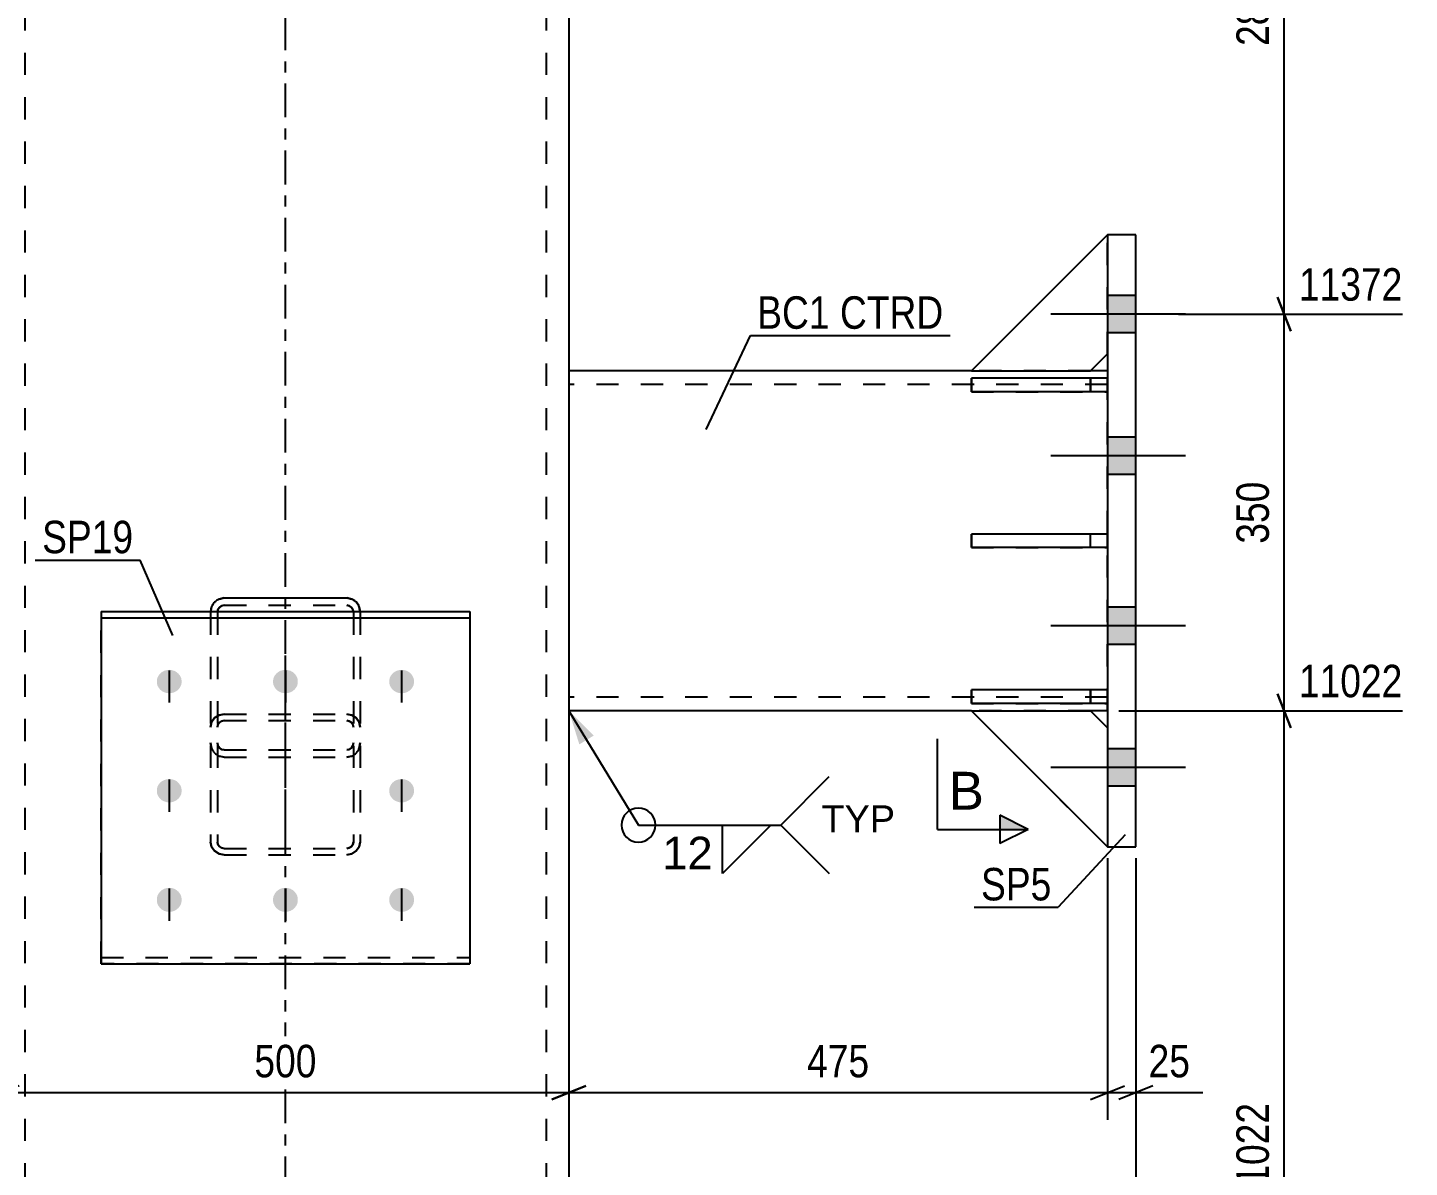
# Model space of a CAD drawing. Header units: millimetres. Extents: x -132 to 462, y -157 to 263.
# Drawn here: x -22.7 to 99.1, y 38 to 138.6 of the extents above; entities that cross this region are included whole.
import ezdxf

# ---------------------------------------------------------------- set-up
doc = ezdxf.new("R2010")
doc.units = ezdxf.units.MM
doc.linetypes.add('DXK_LINE_DOT2', pattern=[3.9198, 1.9599, -1.9599])
doc.linetypes.add('DXK_LINE_DOT3', pattern=[5.9187, 2.979, -0.9799, 0.9799, -0.9799])
doc.styles.add('Arial', font='ARIAL.TTF', dxfattribs={"height": 0.2})
doc.styles.add('Arial Narrow', font='ARIALN.TTF', dxfattribs={"height": 0.2})

# ---------------------------------------------------------------- blocks, each defined once
blk = doc.blocks.new('Bolt-339278202-4073 - 4056')
at = {"linetype": 'Continuous'}
for points in [[(-10.25, 81.94), (-10.02, 81.91), (-9.8, 81.85), (-9.6, 81.74), (-9.43, 81.59), (-9.3, 81.42), (-9.2, 81.22), (-9.16, 81.01), (-9.16, 80.79), (-9.2, 80.58), (-9.3, 80.39), (-9.43, 80.21), (-9.6, 80.07), (-9.8, 79.96), (-10.02, 79.89), (-10.25, 79.87), (-10.48, 79.89), (-10.7, 79.96), (-10.9, 80.07), (-11.07, 80.21), (-11.2, 80.39), (-11.3, 80.58), (-11.34, 80.79), (-11.34, 81.01), (-11.3, 81.22), (-11.2, 81.42), (-11.07, 81.59), (-10.9, 81.74), (-10.7, 81.85), (-10.48, 81.91)], [(0, 81.94), (0.23, 81.91), (0.45, 81.85), (0.65, 81.74), (0.82, 81.59), (0.95, 81.42), (1.05, 81.22), (1.09, 81.01), (1.09, 80.79), (1.05, 80.58), (0.95, 80.39), (0.82, 80.21), (0.65, 80.07), (0.45, 79.96), (0.23, 79.89), (0, 79.87), (-0.23, 79.89), (-0.45, 79.96), (-0.65, 80.07), (-0.82, 80.21), (-0.95, 80.39), (-1.05, 80.58), (-1.09, 80.79), (-1.09, 81.01), (-1.05, 81.22), (-0.95, 81.42), (-0.82, 81.59), (-0.65, 81.74), (-0.45, 81.85), (-0.23, 81.91)], [(10.25, 81.94), (10.48, 81.91), (10.7, 81.85), (10.9, 81.74), (11.07, 81.59), (11.2, 81.42), (11.3, 81.22), (11.34, 81.01), (11.34, 80.79), (11.3, 80.58), (11.2, 80.39), (11.07, 80.21), (10.9, 80.07), (10.7, 79.96), (10.48, 79.89), (10.25, 79.87), (10.02, 79.89), (9.8, 79.96), (9.6, 80.07), (9.43, 80.21), (9.3, 80.39), (9.2, 80.58), (9.16, 80.79), (9.16, 81.01), (9.2, 81.22), (9.3, 81.42), (9.43, 81.59), (9.6, 81.74), (9.8, 81.85), (10.02, 81.91)], [(-10.25, 72.3), (-10.02, 72.28), (-9.8, 72.21), (-9.6, 72.11), (-9.43, 71.96), (-9.3, 71.79), (-9.2, 71.59), (-9.16, 71.38), (-9.16, 71.16), (-9.2, 70.95), (-9.3, 70.75), (-9.43, 70.58), (-9.6, 70.43), (-9.8, 70.33), (-10.02, 70.26), (-10.25, 70.24), (-10.48, 70.26), (-10.7, 70.33), (-10.9, 70.43), (-11.07, 70.58), (-11.2, 70.75), (-11.3, 70.95), (-11.34, 71.16), (-11.34, 71.38), (-11.3, 71.59), (-11.2, 71.79), (-11.07, 71.96), (-10.9, 72.11), (-10.7, 72.21), (-10.48, 72.28)], [(10.25, 72.3), (10.48, 72.28), (10.7, 72.21), (10.9, 72.11), (11.07, 71.96), (11.2, 71.79), (11.3, 71.59), (11.34, 71.38), (11.34, 71.16), (11.3, 70.95), (11.2, 70.75), (11.07, 70.58), (10.9, 70.43), (10.7, 70.33), (10.48, 70.26), (10.25, 70.24), (10.02, 70.26), (9.8, 70.33), (9.6, 70.43), (9.43, 70.58), (9.3, 70.75), (9.2, 70.95), (9.16, 71.16), (9.16, 71.38), (9.2, 71.59), (9.3, 71.79), (9.43, 71.96), (9.6, 72.11), (9.8, 72.21), (10.02, 72.28)], [(-10.25, 62.7), (-10.02, 62.68), (-9.8, 62.61), (-9.6, 62.5), (-9.43, 62.35), (-9.3, 62.17), (-9.2, 61.97), (-9.16, 61.75), (-9.16, 61.53), (-9.2, 61.31), (-9.3, 61.11), (-9.43, 60.93), (-9.6, 60.78), (-9.8, 60.67), (-10.02, 60.6), (-10.25, 60.58), (-10.48, 60.6), (-10.7, 60.67), (-10.9, 60.78), (-11.07, 60.93), (-11.2, 61.11), (-11.3, 61.31), (-11.34, 61.53), (-11.34, 61.75), (-11.3, 61.97), (-11.2, 62.17), (-11.07, 62.35), (-10.9, 62.5), (-10.7, 62.61), (-10.48, 62.68)], [(0, 62.7), (0.23, 62.68), (0.45, 62.61), (0.65, 62.5), (0.82, 62.35), (0.95, 62.17), (1.05, 61.97), (1.09, 61.75), (1.09, 61.53), (1.05, 61.31), (0.95, 61.11), (0.82, 60.93), (0.65, 60.78), (0.45, 60.67), (0.23, 60.6), (0, 60.58), (-0.23, 60.6), (-0.45, 60.67), (-0.65, 60.78), (-0.82, 60.93), (-0.95, 61.11), (-1.05, 61.31), (-1.09, 61.53), (-1.09, 61.75), (-1.05, 61.97), (-0.95, 62.17), (-0.82, 62.35), (-0.65, 62.5), (-0.45, 62.61), (-0.23, 62.68)], [(10.25, 62.7), (10.48, 62.68), (10.7, 62.61), (10.9, 62.5), (11.07, 62.35), (11.2, 62.17), (11.3, 61.97), (11.34, 61.75), (11.34, 61.53), (11.3, 61.31), (11.2, 61.11), (11.07, 60.93), (10.9, 60.78), (10.7, 60.67), (10.48, 60.6), (10.25, 60.58), (10.02, 60.6), (9.8, 60.67), (9.6, 60.78), (9.43, 60.93), (9.3, 61.11), (9.2, 61.31), (9.16, 61.53), (9.16, 61.75), (9.2, 61.97), (9.3, 62.17), (9.43, 62.35), (9.6, 62.5), (9.8, 62.61), (10.02, 62.68)]]:
    blk.add_hatch(color=1, dxfattribs=at).paths.add_polyline_path(points)
at = {"color": 1, "linetype": 'Continuous'}
for p, q in [((-10.25, 81.89), (-10.25, 79.05)), ((0, 81.89), (0, 79.05)), ((10.25, 81.89), (10.25, 79.05)), ((-10.25, 72.26), (-10.25, 69.42)), ((10.25, 72.26), (10.25, 69.42)), ((-10.25, 62.63), (-10.25, 59.79)), ((0, 62.63), (0, 59.79)), ((10.25, 62.63), (10.25, 59.79))]:
    blk.add_line(p, q, dxfattribs=at)
blk = doc.blocks.new('Part-339278202-4078 - 4056')
at = {"color": 2, "linetype": 'Continuous'}
for p, q in [((-16.25, 87.09), (16.25, 87.09)), ((-16.25, 87.09), (-16.25, 56)), ((-16.25, 86.54), (16.25, 86.54)), ((16.25, 87.09), (16.25, 56)), ((-16.25, 56), (16.25, 56))]:
    blk.add_line(p, q, dxfattribs=at)
at = {"color": 7, "linetype": 'DXK_LINE_DOT2'}
blk.add_line((-16.25, 56.55), (16.25, 56.55), dxfattribs=at)
blk = doc.blocks.new('Part-339278202-4175 - 4056')
at = {"color": 2, "linetype": 'Continuous'}
for p, q in [((75, 120.32), (72.5, 120.32)), ((72.5, 120.32), (72.5, 66.32)), ((75, 66.32), (75, 120.32)), ((72.5, 66.32), (75, 66.32))]:
    blk.add_line(p, q, dxfattribs=at)
blk = doc.blocks.new('Part-339278202-4158 - 4056')
at = {"color": 2, "linetype": 'Continuous'}
for p, q in [((60.5, 108.32), (25, 108.32)), ((72.5, 108.32), (71, 108.32)), ((60.5, 78.32), (25, 78.32)), ((72.5, 78.32), (71, 78.32))]:
    blk.add_line(p, q, dxfattribs=at)
at = {"color": 7, "linetype": 'DXK_LINE_DOT2'}
for p, q in [((25, 108.32), (25, 78.32)), ((71, 108.32), (60.5, 108.32)), ((72.5, 78.32), (72.5, 108.32)), ((72.5, 107.12), (25, 107.12)), ((72.5, 79.52), (25, 79.52)), ((71, 78.32), (60.5, 78.32))]:
    blk.add_line(p, q, dxfattribs=at)
blk = doc.blocks.new('Part-339278202-4080 - 4056')
at = {"color": 2, "linetype": 'Continuous'}
for p, q in [((-5.86, 88.18), (-5.4, 88.28)), ((-5.4, 88.28), (5.4, 88.28)), ((5.4, 88.28), (5.86, 88.18)), ((-6.58, 87.09), (-6.51, 87.49)), ((6.51, 87.49), (6.58, 87.09))]:
    blk.add_line(p, q, dxfattribs=at)
at = {"color": 7, "linetype": 'DXK_LINE_DOT2'}
for p, q in [((-6.6, 87), (-6.58, 87.09)), ((-6.6, 87), (-6.6, 66.74)), ((-5.95, 87.25), (-6, 87)), ((-6, 87), (-6, 66.74)), ((-5.82, 87.45), (-5.95, 87.25)), ((-5.63, 87.59), (-5.82, 87.45)), ((-5.4, 87.64), (-5.63, 87.59)), ((-5.4, 87.64), (5.4, 87.64)), ((5.63, 87.59), (5.4, 87.64)), ((5.82, 87.45), (5.63, 87.59)), ((5.95, 87.25), (5.82, 87.45)), ((6, 87), (5.95, 87.25)), ((6, 87), (6, 66.74)), ((6.58, 87.09), (6.6, 87)), ((6.6, 87), (6.6, 66.74)), ((-5.4, 78.02), (-5.86, 77.93)), ((-5.4, 78.02), (5.4, 78.02)), ((5.86, 77.93), (5.4, 78.02)), ((-6.51, 77.32), (-6.6, 76.89)), ((-6.25, 77.69), (-6.51, 77.32)), ((-5.86, 77.93), (-6.25, 77.69)), ((-6, 76.89), (-5.95, 77.11)), ((-5.95, 77.11), (-5.82, 77.29)), ((-5.82, 77.29), (-5.63, 77.41)), ((-5.63, 77.41), (-5.4, 77.46)), ((-5.4, 77.46), (5.4, 77.46)), ((5.4, 77.46), (5.63, 77.41)), ((5.63, 77.41), (5.82, 77.29)), ((5.82, 77.29), (5.95, 77.11)), ((6.25, 77.69), (5.86, 77.93)), ((5.95, 77.11), (6, 76.89)), ((6.51, 77.32), (6.25, 77.69)), ((6.6, 76.89), (6.51, 77.32)), ((-6.51, 75.02), (-6.6, 75.51)), ((-6, 75.51), (-5.95, 75.27)), ((-5.95, 75.27), (-5.82, 75.06)), ((-5.82, 75.06), (-5.63, 74.92)), ((-5.63, 74.92), (-5.4, 74.87)), ((-5.4, 74.87), (5.4, 74.87)), ((5.4, 74.87), (5.63, 74.92)), ((5.63, 74.92), (5.82, 75.06)), ((5.82, 75.06), (5.95, 75.27)), ((5.95, 75.27), (6, 75.51)), ((6.6, 75.51), (6.51, 75.02)), ((-5.4, 74.23), (-5.86, 74.33)), ((-5.4, 74.23), (5.4, 74.23)), ((5.86, 74.33), (5.4, 74.23)), ((-6.6, 66.74), (-6.51, 66.31)), ((-6.51, 66.31), (-6.25, 65.95)), ((-6.25, 65.95), (-5.86, 65.7)), ((-5.95, 66.53), (-6, 66.74)), ((-5.82, 66.34), (-5.95, 66.53)), ((-5.63, 66.22), (-5.82, 66.34)), ((-5.4, 66.18), (-5.63, 66.22)), ((-5.4, 66.18), (5.4, 66.18)), ((5.63, 66.22), (5.4, 66.18)), ((5.82, 66.34), (5.63, 66.22)), ((5.95, 66.53), (5.82, 66.34)), ((5.86, 65.7), (6.25, 65.95)), ((6, 66.74), (5.95, 66.53)), ((6.25, 65.95), (6.51, 66.31)), ((6.51, 66.31), (6.6, 66.74)), ((-5.86, 65.7), (-5.4, 65.62)), ((-5.4, 65.62), (5.4, 65.62)), ((5.4, 65.62), (5.86, 65.7))]:
    blk.add_line(p, q, dxfattribs=at)
at = {"color": 2, "linetype": 'Continuous'}
for centre, start, end in [((-5.35, 87.05), 114.32, 159.2417), ((5.35, 87.05), 20.7583, 65.68)]:
    blk.add_arc(centre, 1.24, start, end, dxfattribs=at)
at = {"color": 7, "linetype": 'DXK_LINE_DOT2'}
for centre, start, end in [((-5.35, 75.46), 200.7583, 245.68), ((5.35, 75.46), 294.32, 339.2417)]:
    blk.add_arc(centre, 1.24, start, end, dxfattribs=at)
blk = doc.blocks.new('Part-339278202-4194 - 4056')
at = {"color": 7, "linetype": 'DXK_LINE_DOT2'}
for p, q in [((72.5, 80.17), (60.5, 80.17)), ((60.5, 80.17), (60.5, 78.97)), ((71, 80.17), (71, 78.97)), ((72.5, 78.97), (72.5, 80.17)), ((60.5, 78.97), (72.5, 78.97))]:
    blk.add_line(p, q, dxfattribs=at)
blk = doc.blocks.new('Part-339278202-4197 - 4056')
at = {"color": 7, "linetype": 'DXK_LINE_DOT2'}
for p, q in [((60.5, 78.32), (71, 78.32)), ((72.5, 66.32), (60.5, 78.32)), ((71, 78.32), (72.5, 76.82)), ((72.5, 76.82), (72.5, 66.32))]:
    blk.add_line(p, q, dxfattribs=at)
blk = doc.blocks.new('Part-339278202-4191 - 4056')
at = {"color": 2, "linetype": 'Continuous'}
for p, q in [((72.5, 80.17), (60.5, 80.17)), ((60.5, 78.97), (60.5, 80.17)), ((72.5, 80.17), (72.5, 78.97)), ((72.5, 78.97), (60.5, 78.97))]:
    blk.add_line(p, q, dxfattribs=at)
at = {"color": 7, "linetype": 'DXK_LINE_DOT2'}
blk.add_line((71, 78.97), (71, 80.17), dxfattribs=at)
blk = doc.blocks.new('Part-339278202-4192 - 4056')
at = {"color": 2, "linetype": 'Continuous'}
for p, q in [((72.5, 93.92), (60.5, 93.92)), ((60.5, 92.72), (60.5, 93.92)), ((72.5, 93.92), (72.5, 92.72)), ((72.5, 92.72), (60.5, 92.72))]:
    blk.add_line(p, q, dxfattribs=at)
at = {"color": 7, "linetype": 'DXK_LINE_DOT2'}
blk.add_line((71, 92.72), (71, 93.92), dxfattribs=at)
blk = doc.blocks.new('Part-339278202-4193 - 4056')
at = {"color": 2, "linetype": 'Continuous'}
for p, q in [((72.5, 107.67), (60.5, 107.67)), ((60.5, 106.47), (60.5, 107.67)), ((72.5, 107.67), (72.5, 106.47)), ((72.5, 106.47), (60.5, 106.47))]:
    blk.add_line(p, q, dxfattribs=at)
at = {"color": 7, "linetype": 'DXK_LINE_DOT2'}
blk.add_line((71, 106.47), (71, 107.67), dxfattribs=at)
blk = doc.blocks.new('Part-339278202-4195 - 4056')
at = {"color": 7, "linetype": 'DXK_LINE_DOT2'}
for p, q in [((72.5, 93.92), (60.5, 93.92)), ((60.5, 93.92), (60.5, 92.72)), ((71, 92.72), (71, 93.92)), ((72.5, 92.72), (72.5, 93.92)), ((60.5, 92.72), (72.5, 92.72))]:
    blk.add_line(p, q, dxfattribs=at)
blk = doc.blocks.new('Part-339278202-4196 - 4056')
at = {"color": 7, "linetype": 'DXK_LINE_DOT2'}
for p, q in [((72.5, 107.67), (60.5, 107.67)), ((60.5, 107.67), (60.5, 106.47)), ((71, 107.67), (71, 106.47)), ((72.5, 106.47), (72.5, 107.67)), ((60.5, 106.47), (72.5, 106.47))]:
    blk.add_line(p, q, dxfattribs=at)
blk = doc.blocks.new('Part-339278202-4198 - 4056')
at = {"color": 2, "linetype": 'Continuous'}
for p, q in [((60.5, 78.32), (71, 78.32)), ((60.5, 78.32), (72.5, 66.32)), ((71, 78.32), (72.5, 76.82))]:
    blk.add_line(p, q, dxfattribs=at)
at = {"color": 7, "linetype": 'DXK_LINE_DOT2'}
blk.add_line((72.5, 76.82), (72.5, 66.32), dxfattribs=at)
blk = doc.blocks.new('Part-339278202-4199 - 4056')
at = {"color": 7, "linetype": 'DXK_LINE_DOT2'}
for p, q in [((72.5, 120.32), (60.5, 108.32)), ((72.5, 109.82), (72.5, 120.32)), ((71, 108.32), (72.5, 109.82)), ((60.5, 108.32), (71, 108.32))]:
    blk.add_line(p, q, dxfattribs=at)
blk = doc.blocks.new('Part-339278202-4200 - 4056')
at = {"color": 2, "linetype": 'Continuous'}
for p, q in [((72.5, 120.32), (60.5, 108.32)), ((71, 108.32), (72.5, 109.82)), ((60.5, 108.32), (71, 108.32))]:
    blk.add_line(p, q, dxfattribs=at)
at = {"color": 7, "linetype": 'DXK_LINE_DOT2'}
blk.add_line((72.5, 109.82), (72.5, 120.32), dxfattribs=at)
blk = doc.blocks.new('Part-339278202-4217 - 4056')
at = {"color": 7, "linetype": 'DXK_LINE_DOT2'}
for p, q in [((-5.4, 88.28), (-5.86, 88.18)), ((-5.4, 88.28), (5.4, 88.28)), ((5.86, 88.18), (5.4, 88.28)), ((-6.51, 87.49), (-6.6, 87)), ((-6.6, 87), (-6.6, 66.74)), ((-6, 87), (-5.95, 87.25)), ((-6, 87), (-6, 66.74)), ((-5.95, 87.25), (-5.82, 87.45)), ((-5.82, 87.45), (-5.63, 87.59)), ((-5.63, 87.59), (-5.4, 87.64)), ((-5.4, 87.64), (5.4, 87.64)), ((5.4, 87.64), (5.63, 87.59)), ((5.63, 87.59), (5.82, 87.45)), ((5.82, 87.45), (5.95, 87.25)), ((5.95, 87.25), (6, 87)), ((6, 87), (6, 66.74)), ((6.6, 87), (6.51, 87.49)), ((6.6, 87), (6.6, 66.74)), ((-5.86, 77.93), (-5.4, 78.02)), ((-5.4, 78.02), (5.4, 78.02)), ((5.4, 78.02), (5.86, 77.93)), ((-6.6, 76.89), (-6.51, 77.32)), ((-6.51, 77.32), (-6.25, 77.69)), ((-6.25, 77.69), (-5.86, 77.93)), ((-5.95, 77.11), (-6, 76.89)), ((-5.82, 77.29), (-5.95, 77.11)), ((-5.63, 77.41), (-5.82, 77.29)), ((-5.4, 77.46), (-5.63, 77.41)), ((-5.4, 77.46), (5.4, 77.46)), ((5.63, 77.41), (5.4, 77.46)), ((5.82, 77.29), (5.63, 77.41)), ((5.95, 77.11), (5.82, 77.29)), ((5.86, 77.93), (6.25, 77.69)), ((6, 76.89), (5.95, 77.11)), ((6.25, 77.69), (6.51, 77.32)), ((6.51, 77.32), (6.6, 76.89)), ((-6.6, 75.51), (-6.51, 75.02)), ((-5.95, 75.27), (-6, 75.51)), ((-5.82, 75.06), (-5.95, 75.27)), ((-5.63, 74.92), (-5.82, 75.06)), ((-5.4, 74.87), (-5.63, 74.92)), ((-5.4, 74.87), (5.4, 74.87)), ((5.63, 74.92), (5.4, 74.87)), ((5.82, 75.06), (5.63, 74.92)), ((5.95, 75.27), (5.82, 75.06)), ((6, 75.51), (5.95, 75.27)), ((6.51, 75.02), (6.6, 75.51)), ((-5.86, 74.33), (-5.63, 74.28)), ((-5.63, 74.28), (-5.4, 74.23)), ((-5.4, 74.23), (5.4, 74.23)), ((5.4, 74.23), (5.82, 74.32)), ((5.82, 74.32), (5.86, 74.33)), ((-6.51, 66.31), (-6.6, 66.74)), ((-6.25, 65.95), (-6.51, 66.31)), ((-5.86, 65.7), (-6.25, 65.95)), ((-6, 66.74), (-5.95, 66.53)), ((-5.95, 66.53), (-5.82, 66.34)), ((-5.82, 66.34), (-5.63, 66.22)), ((-5.63, 66.22), (-5.4, 66.18)), ((-5.4, 66.18), (5.4, 66.18)), ((5.4, 66.18), (5.63, 66.22)), ((5.63, 66.22), (5.82, 66.34)), ((5.82, 66.34), (5.95, 66.53)), ((6.25, 65.95), (5.86, 65.7)), ((5.95, 66.53), (6, 66.74)), ((6.51, 66.31), (6.25, 65.95)), ((6.6, 66.74), (6.51, 66.31)), ((-5.4, 65.62), (-5.86, 65.7)), ((-5.4, 65.62), (5.4, 65.62)), ((5.86, 65.7), (5.4, 65.62))]:
    blk.add_line(p, q, dxfattribs=at)
at = {"color": 7, "linetype": 'DXK_LINE_DOT3'}
blk.add_line((0, 68.4), (0, 84.68), dxfattribs=at)
at = {"color": 7, "linetype": 'DXK_LINE_DOT2'}
for centre, start, end in [((-5.35, 87.05), 114.32, 159.2417), ((5.35, 87.05), 20.7583, 65.68), ((-5.35, 75.46), 200.7583, 245.68), ((5.35, 75.46), 294.32, 339.2417)]:
    blk.add_arc(centre, 1.24, start, end, dxfattribs=at)
blk = doc.blocks.new('Part-339278202-4219 - 4056')
at = {"color": 7, "linetype": 'DXK_LINE_DOT2'}
for p, q in [((-16.25, 56), (-16.25, 87.09)), ((-16.25, 87.09), (16.25, 87.09)), ((-16.25, 86.54), (16.25, 86.54)), ((16.25, 87.09), (16.25, 56)), ((-16.25, 56.55), (16.25, 56.55)), ((16.25, 56), (-16.25, 56))]:
    blk.add_line(p, q, dxfattribs=at)
blk = doc.blocks.new('Part-339278202-4243 - 4056')
at = {"linetype": 'Continuous'}
blk.add_hatch(color=2, dxfattribs=at).paths.add_polyline_path([(0, 35.02), (-0.8, 36.42), (0.8, 36.42)])
at = {"color": 7, "linetype": 'DXK_LINE_DOT3'}
for p, q in [((0, 141.32), (0, 210.49)), ((0, 36), (0, 140.32)), ((0, -10), (0, 35))]:
    blk.add_line(p, q, dxfattribs=at)
at = {"color": 2, "linetype": 'Continuous'}
for p, q in [((-25, 200.49), (-25, 141.32)), ((-25, 200.49), (-24.5, 200.49)), ((-22.82, 200.49), (-21, 200.49)), ((-21, 200.49), (22.82, 200.49)), ((25, 200.49), (24.5, 200.49)), ((25, 200.49), (25, 141.32)), ((-25, 140.32), (-25, 36)), ((25, 140.32), (25, 36)), ((0, 35.02), (-0.8, 36.42)), ((-0.8, 36.42), (0.8, 36.42)), ((0.8, 36.42), (0, 35.02)), ((-25, 35), (-25, 15)), ((25, 35), (25, 15))]:
    blk.add_line(p, q, dxfattribs=at)
at = {"color": 7, "linetype": 'DXK_LINE_DOT2'}
for p, q in [((-25, 200.49), (-22.82, 200.49)), ((-24.5, 200.49), (-23.83, 200.49)), ((-23, 200.49), (-23, 141.32)), ((24.5, 200.49), (21, 200.49)), ((23, 200.49), (23, 141.32)), ((-23, 140.32), (-23, 36)), ((23, 140.32), (23, 36)), ((-23, 35), (-23, 0)), ((23, 35), (23, 0)), ((-25, 15), (-25, 0)), ((25, 15), (25, 0)), ((-25, 0), (25, 0))]:
    blk.add_line(p, q, dxfattribs=at)
at = {"color": 2, "linetype": 'Continuous'}
blk.add_circle((0, 35.92), 1, dxfattribs=at)
blk = doc.blocks.new('Bolt-339278202-4244 - 4056')
at = {"linetype": 'Continuous'}
for points in [[(72.5, 114.97), (72.5, 111.67), (75, 111.67), (75, 114.97)], [(72.5, 114.97), (72.5, 111.67), (75, 111.67), (75, 114.97)], [(72.5, 114.97), (72.5, 111.67), (75, 111.67), (75, 114.97)], [(72.5, 102.47), (72.5, 99.17), (75, 99.17), (75, 102.47)], [(72.5, 102.47), (72.5, 99.17), (75, 99.17), (75, 102.47)], [(72.5, 87.47), (72.5, 84.17), (75, 84.17), (75, 87.47)], [(72.5, 87.47), (72.5, 84.17), (75, 84.17), (75, 87.47)], [(72.5, 74.97), (72.5, 71.67), (75, 71.67), (75, 74.97)], [(72.5, 74.97), (72.5, 71.67), (75, 71.67), (75, 74.97)], [(72.5, 74.97), (72.5, 71.67), (75, 71.67), (75, 74.97)]]:
    blk.add_hatch(color=1, dxfattribs=at).paths.add_polyline_path(points)
at = {"color": 1, "linetype": 'Continuous'}
for p, q in [((75, 114.97), (72.5, 114.97)), ((75, 114.97), (72.5, 114.97)), ((75, 114.97), (72.5, 114.97)), ((79.4, 113.32), (67.5, 113.32)), ((79.4, 113.32), (67.5, 113.32)), ((79.4, 113.32), (67.5, 113.32)), ((75, 111.67), (72.5, 111.67)), ((75, 111.67), (72.5, 111.67)), ((75, 111.67), (72.5, 111.67)), ((75, 102.47), (72.5, 102.47)), ((75, 102.47), (72.5, 102.47)), ((79.4, 100.82), (67.5, 100.82)), ((79.4, 100.82), (67.5, 100.82)), ((75, 99.17), (72.5, 99.17)), ((75, 99.17), (72.5, 99.17)), ((75, 87.47), (72.5, 87.47)), ((75, 87.47), (72.5, 87.47)), ((79.4, 85.82), (67.5, 85.82)), ((79.4, 85.82), (67.5, 85.82)), ((75, 84.17), (72.5, 84.17)), ((75, 84.17), (72.5, 84.17)), ((75, 74.97), (72.5, 74.97)), ((75, 74.97), (72.5, 74.97)), ((75, 74.97), (72.5, 74.97)), ((79.4, 73.32), (67.5, 73.32)), ((79.4, 73.32), (67.5, 73.32)), ((79.4, 73.32), (67.5, 73.32)), ((75, 71.67), (72.5, 71.67)), ((75, 71.67), (72.5, 71.67)), ((75, 71.67), (72.5, 71.67))]:
    blk.add_line(p, q, dxfattribs=at)
blk = doc.blocks.new('Bolt-339278202-4249 - 4056')
at = {"color": 1, "linetype": 'DXK_LINE_DOT2'}
for p, q in [((-10.25, 81.89), (-10.25, 79.05)), ((0, 81.89), (0, 79.05)), ((10.25, 81.89), (10.25, 79.05)), ((-10.25, 72.26), (-10.25, 69.42)), ((10.25, 72.26), (10.25, 69.42)), ((-10.25, 62.63), (-10.25, 59.79)), ((0, 62.63), (0, 59.79)), ((10.25, 62.63), (10.25, 59.79))]:
    blk.add_line(p, q, dxfattribs=at)
blk = doc.blocks.new('StraightDimension-339278202-13918 - 4056')
at = {"color": 7, "linetype": 'Continuous'}
for p, q in [((88.69, 76.82), (87.49, 79.82)), ((73.5, 78.32), (98.53, 78.32)), ((88.09, 0), (88.09, 78.32)), ((87.49, 1.5), (88.69, -1.5)), ((41, 0), (91.22, 0))]:
    blk.add_line(p, q, dxfattribs=at)
at = {"color": 0}
blk.add_wipeout([(87.34, 44.33), (83.14, 44.33), (83.14, 33.99), (87.34, 33.99)], dxfattribs=at)
at = {"color": 3, "style": 'Arial Narrow'}
blk.add_text('11022', height=2.863, rotation=90.0002, dxfattribs=at).set_placement((86.74, 34.59))
at = {"color": 0, "linetype": 'Continuous'}
for points in [[(99.13, 78.92), (99.13, 83.12), (88.79, 83.12), (88.79, 78.92)], [(91.82, 0.6), (91.82, 4.8), (88.79, 4.8), (88.79, 0.6)]]:
    blk.add_wipeout(points, dxfattribs=at)
at = {"color": 3, "linetype": 'Continuous', "style": 'Arial Narrow'}
for s, height, p in [('11022', 2.863, (89.39, 79.52)), ('0', 2.86, (89.39, 1.2))]:
    blk.add_text(s, height=height, dxfattribs=at).set_placement(p)
blk = doc.blocks.new('StraightDimension-339278202-4265 - 4056')
at = {"color": 7, "linetype": 'Continuous'}
blk.add_line((75, 65.32), (75, -27.13), dxfattribs=at)
blk = doc.blocks.new('StraightDimension-339278202-13916 - 4056')
at = {"color": 7, "linetype": 'Continuous'}
for p, q in [((88.69, 166.49), (87.49, 169.49)), ((73.5, 167.99), (98.53, 167.99)), ((88.09, 113.32), (88.09, 167.99)), ((87.49, 114.82), (88.69, 111.82)), ((78.76, 113.32), (98.53, 113.32))]:
    blk.add_line(p, q, dxfattribs=at)
at = {"color": 0}
blk.add_wipeout([(87.34, 144.91), (83.14, 144.91), (83.14, 136.4), (87.34, 136.4)], dxfattribs=at)
at = {"color": 3, "style": 'Arial Narrow'}
blk.add_text('2840', height=2.863, rotation=90.0002, dxfattribs=at).set_placement((86.74, 137))
at = {"color": 0, "linetype": 'Continuous'}
blk.add_wipeout([(99.13, 168.59), (99.13, 172.79), (88.79, 172.79), (88.79, 168.59)], dxfattribs=at)
at = {"color": 3, "linetype": 'Continuous', "style": 'Arial Narrow'}
blk.add_text('14212', height=2.863, dxfattribs=at).set_placement((89.39, 169.19))
blk = doc.blocks.new('StraightDimension-339278202-4330 - 4056')
at = {"color": 7, "linetype": 'Continuous'}
for p, q in [((72.5, 65.32), (72.5, 42.23)), ((75, 65.32), (75, 42.23)), ((71, 44.03), (74, 45.23)), ((76.5, 45.23), (73.5, 44.03)), ((72.5, 44.63), (75, 44.63)), ((75, 44.63), (80.91, 44.63)), ((75, 44.63), (80.91, 44.63))]:
    blk.add_line(p, q, dxfattribs=at)
at = {"color": 0}
blk.add_wipeout([(80.38, 45.38), (80.38, 49.58), (75.53, 49.58), (75.53, 45.38)], dxfattribs=at)
at = {"color": 3, "style": 'Arial Narrow'}
blk.add_text('25', height=2.863, dxfattribs=at).set_placement((76.13, 45.98))
blk = doc.blocks.new('StraightDimension-339278202-4362 - 4056')
at = {"color": 7, "linetype": 'Continuous'}
for p, q in [((25, 77.32), (25, 42.23)), ((72.5, 65.32), (72.5, 42.23)), ((26.5, 45.23), (23.5, 44.03)), ((71, 44.03), (74, 45.23)), ((25, 44.63), (72.5, 44.63))]:
    blk.add_line(p, q, dxfattribs=at)
at = {"color": 0}
blk.add_wipeout([(52.09, 45.38), (52.09, 49.58), (45.41, 49.58), (45.41, 45.38)], dxfattribs=at)
at = {"color": 3, "style": 'Arial Narrow'}
blk.add_text('475', height=2.863, dxfattribs=at).set_placement((46.01, 45.98))
blk = doc.blocks.new('StraightDimension-339278202-4378 - 4056')
at = {"color": 7, "linetype": 'Continuous'}
for p, q in [((-25, 77.32), (-25, 42.23)), ((25, 77.32), (25, 42.23)), ((-23.5, 45.23), (-26.5, 44.03)), ((23.5, 44.03), (26.5, 45.23)), ((-25, 44.63), (25, 44.63))]:
    blk.add_line(p, q, dxfattribs=at)
at = {"color": 0}
blk.add_wipeout([(3.34, 45.38), (3.34, 49.58), (-3.34, 49.58), (-3.34, 45.38)], dxfattribs=at)
at = {"color": 3, "style": 'Arial Narrow'}
blk.add_text('500', height=2.863, dxfattribs=at).set_placement((-2.74, 45.98))
blk = doc.blocks.new('StraightDimension-339278202-13917 - 4056')
at = {"color": 7, "linetype": 'Continuous'}
for p, q in [((88.69, 111.82), (87.49, 114.82)), ((78.76, 113.32), (98.53, 113.32)), ((88.09, 78.32), (88.09, 113.32)), ((87.49, 79.82), (88.69, 76.82)), ((73.5, 78.32), (98.53, 78.32))]:
    blk.add_line(p, q, dxfattribs=at)
at = {"color": 0}
blk.add_wipeout([(87.34, 99.16), (83.14, 99.16), (83.14, 92.47), (87.34, 92.47)], dxfattribs=at)
at = {"color": 3, "style": 'Arial Narrow'}
blk.add_text('350', height=2.863, rotation=90.0002, dxfattribs=at).set_placement((86.74, 93.07))
at = {"color": 0, "linetype": 'Continuous'}
blk.add_wipeout([(99.13, 113.92), (99.13, 118.12), (88.79, 118.12), (88.79, 113.92)], dxfattribs=at)
at = {"color": 3, "linetype": 'Continuous', "style": 'Arial Narrow'}
blk.add_text('11372', height=2.863, dxfattribs=at).set_placement((89.39, 114.52))
blk = doc.blocks.new('Mark-339278202-4154 - 4056')
at = {"color": 0}
for points in [[(48.01, 112.04), (48.01, 115.04), (41.61, 115.04), (41.61, 112.04)], [(58.03, 112.04), (58.03, 115.04), (48.91, 115.04), (48.91, 112.04)]]:
    blk.add_wipeout(points, dxfattribs=at)
for points in [[(48.01, 112.04), (48.01, 115.04), (41.61, 115.04), (41.61, 112.04)], [(58.03, 112.04), (58.03, 115.04), (48.91, 115.04), (48.91, 112.04)]]:
    blk.add_wipeout(points, dxfattribs=at)
at = {"color": 30, "linetype": 'Continuous'}
for p, q in [((37.12, 103.15), (41.01, 111.44)), ((41.01, 111.44), (58.63, 111.44))]:
    blk.add_line(p, q, dxfattribs=at)
at = {"color": 3, "style": 'Arial Narrow'}
for s, p in [('BC1', (41.61, 112.04)), ('CTRD', (48.91, 112.04))]:
    blk.add_text(s, height=2.863, dxfattribs=at).set_placement(p)
blk = doc.blocks.new('Mark-339278202-4074 - 4056')
at = {"color": 0}
blk.add_wipeout([(-13.42, 92.23), (-13.42, 95.23), (-21.46, 95.23), (-21.46, 92.23)], dxfattribs=at)
blk.add_wipeout([(-13.42, 92.23), (-13.42, 95.23), (-21.46, 95.23), (-21.46, 92.23)], dxfattribs=at)
at = {"color": 30, "linetype": 'Continuous'}
for p in [(-22.06, 91.63), (-9.92, 84.96)]:
    blk.add_line(p, (-12.82, 91.63), dxfattribs=at)
at = {"color": 3, "style": 'Arial Narrow'}
blk.add_text('SP19', height=2.863, dxfattribs=at).set_placement((-21.46, 92.23))
blk = doc.blocks.new('Mark-339278202-4171 - 4056')
at = {"color": 0}
blk.add_wipeout([(67.56, 61.59), (67.56, 64.59), (61.35, 64.59), (61.35, 61.59)], dxfattribs=at)
blk.add_wipeout([(67.56, 61.59), (67.56, 64.59), (61.35, 64.59), (61.35, 61.59)], dxfattribs=at)
at = {"color": 30, "linetype": 'Continuous'}
for p in [(74.07, 67.37), (60.75, 60.99)]:
    blk.add_line(p, (68.16, 60.99), dxfattribs=at)
at = {"color": 3, "style": 'Arial Narrow'}
blk.add_text('SP5', height=2.863, dxfattribs=at).set_placement((61.35, 61.59))
blk = doc.blocks.new('WeldMark-339278202-4579 - 4056')
at = {"linetype": 'Continuous'}
blk.add_hatch(color=30, dxfattribs=at).paths.add_polyline_path([(25.92, 75.36), (25, 78.32), (27.2, 76.14)])
at = {"color": 30, "linetype": 'Continuous'}
for p, q in [((25, 78.32), (31.13, 68.24)), ((31.13, 68.24), (43.68, 68.24))]:
    blk.add_line(p, q, dxfattribs=at)
at = {"color": 3, "linetype": 'Continuous'}
for p, q in [((43.68, 68.24), (47.97, 72.52)), ((38.54, 68.24), (42.82, 68.24)), ((42.82, 68.24), (38.54, 63.95)), ((38.54, 63.95), (38.54, 68.24)), ((43.68, 68.24), (47.97, 63.95))]:
    blk.add_line(p, q, dxfattribs=at)
blk.add_arc((31.13, 68.24), 1.5, 90, 270, dxfattribs=at)
at = {"color": 0}
blk.add_wipeout([(37.88, 64.14), (37.88, 67.54), (33.03, 67.54), (33.03, 64.14)], dxfattribs=at)
at = {"color": 3, "linetype": 'Continuous'}
blk.add_arc((31.13, 68.24), 1.5, 270, 90, dxfattribs=at)
at = {"color": 3, "style": 'Arial'}
blk.add_text('12', height=2.865, dxfattribs=at).set_placement((33.23, 64.34))
at = {"color": 0, "linetype": 'Continuous'}
blk.add_wipeout([(53.76, 67.59), (53.76, 70.09), (47.28, 70.09), (47.28, 67.59)], dxfattribs=at)
blk.add_wipeout([(53.76, 67.59), (53.76, 70.09), (47.28, 70.09), (47.28, 67.59)], dxfattribs=at)
at = {"color": 3, "linetype": 'Continuous', "style": 'Arial'}
blk.add_text('TYP', height=2.388, dxfattribs=at).set_placement((47.28, 67.59))
blk = doc.blocks.new('SectionMark-339278202-4569 - 4056')
at = {"linetype": 'Continuous'}
for points in [[(63, 208.33), (63, 209.58), (65.5, 209.58)], [(63, 67.85), (63, 69.1), (65.5, 67.85)]]:
    blk.add_hatch(color=6, dxfattribs=at).paths.add_polyline_path(points)
at = {"color": 6, "linetype": 'Continuous'}
for p, q in [((63, 208.33), (63, 210.83)), ((63, 210.83), (65.5, 209.58)), ((57.5, 209.58), (57.5, 201.58)), ((57.5, 209.58), (65.5, 209.58)), ((65.5, 209.58), (63, 208.33)), ((57.5, 67.85), (57.5, 75.85)), ((65.5, 67.85), (63, 69.1)), ((63, 69.1), (63, 66.6)), ((57.5, 67.85), (65.5, 67.85)), ((65.5, 67.85), (63, 66.6))]:
    blk.add_line(p, q, dxfattribs=at)
at = {"color": 0, "linetype": 'Continuous'}
for points in [[(61.61, 204.33), (61.61, 207.83), (58.5, 207.83), (58.5, 204.33)], [(61.61, 69.6), (61.61, 73.1), (58.5, 73.1), (58.5, 69.6)]]:
    blk.add_wipeout(points, dxfattribs=at)
at = {"color": 3, "linetype": 'Continuous', "style": 'Arial'}
for p in [(58.5, 204.33), (58.5, 69.6)]:
    blk.add_text('B', height=3.34, dxfattribs=at).set_placement(p)

msp = doc.modelspace()

# ---------------------------------------------------------------- block references
for name in ['Part-339278202-4243 - 4056', 'Part-339278202-4199 - 4056', 'Part-339278202-4200 - 4056', 'Part-339278202-4175 - 4056', 'Bolt-339278202-4244 - 4056', 'Part-339278202-4158 - 4056', 'Part-339278202-4193 - 4056', 'Part-339278202-4196 - 4056', 'Part-339278202-4192 - 4056', 'Part-339278202-4195 - 4056', 'Part-339278202-4080 - 4056', 'Part-339278202-4217 - 4056', 'Part-339278202-4078 - 4056', 'Part-339278202-4219 - 4056', 'Bolt-339278202-4073 - 4056', 'Bolt-339278202-4249 - 4056', 'Part-339278202-4194 - 4056', 'Part-339278202-4191 - 4056', 'Part-339278202-4197 - 4056', 'Part-339278202-4198 - 4056']:
    msp.add_blockref(name, (0, 0))

# ---------------------------------------------------------------- next in the draw order: block references
for name in ['StraightDimension-339278202-13916 - 4056', 'Mark-339278202-4154 - 4056', 'Mark-339278202-4074 - 4056', 'StraightDimension-339278202-13918 - 4056']:
    msp.add_blockref(name, (0, 0))

# ---------------------------------------------------------------- next in the draw order: block references
msp.add_blockref('StraightDimension-339278202-4265 - 4056', (0, 0))

# ---------------------------------------------------------------- next in the draw order: block references
msp.add_blockref('StraightDimension-339278202-4330 - 4056', (0, 0))

# ---------------------------------------------------------------- next in the draw order: block references
msp.add_blockref('StraightDimension-339278202-4362 - 4056', (0, 0))

# ---------------------------------------------------------------- next in the draw order: block references
for name in ['StraightDimension-339278202-13917 - 4056', 'StraightDimension-339278202-4378 - 4056', 'Mark-339278202-4171 - 4056']:
    msp.add_blockref(name, (0, 0))

# ---------------------------------------------------------------- next in the draw order: block references
for name in ['SectionMark-339278202-4569 - 4056', 'WeldMark-339278202-4579 - 4056']:
    msp.add_blockref(name, (0, 0))

doc.saveas('drawing.dxf')
